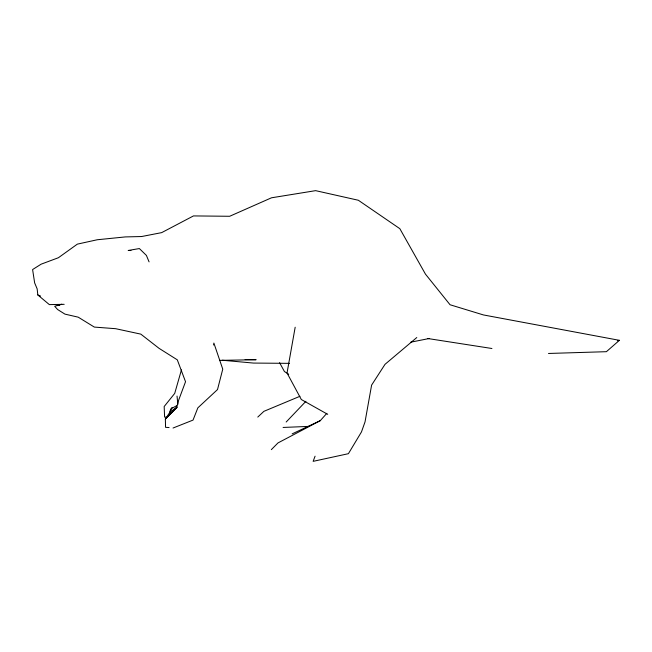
<?xml version="1.0" encoding="UTF-8"?>
<svg xmlns="http://www.w3.org/2000/svg" width="652" height="652" viewBox="0 0 652 652"><rect width="100%" height="100%" fill="white"/><g stroke="black" fill="none" stroke-linecap="round" stroke-linejoin="round"><path stroke-width="0.98" d="M213.53 345.006L213.872 343.066L222.756 369.146L217.515 389.554L197.849 407.85L193.033 420.092L173.033 428.03M295.177 327.231L287.035 373.001L301.322 399.521L327.712 414.338M181.443 369.871L174.72 393.4L164.174 406.522L164.597 417.06L167.148 417.264M169.854 411.722L170.783 408.918L176.692 405.699M315.079 456.196L313.139 461.347L348.412 453.686L361.477 431.917L365.038 421.868L371.607 385.112L385.014 364.329L416.783 337.54M169.463 413.718L172.014 407.41M271.33 449.644L277.988 442.928L320.279 420.662L326.799 413.352M286.171 422.023L305.927 401.29M177.1 407.288L165.363 419.016L165.551 427.313L169.072 427.557M257.784 417.076L263.897 411.339L299.936 396.294M64.181 304.321L49.348 304.614L37.824 294.957L37.148 288.86L34.646 282.895L32.6 269.553L41.133 264.174L58.411 257.727L77.352 244.133L97.262 239.757L125.298 236.92L141.639 236.529L161.68 232.625L193.481 215.918L229.667 216.277L271.509 197.792L315.617 190.653L358.347 200.254L399.831 228.673L425.454 274.117L450.051 304.753L483.474 314.949L619.4 340.328L606.393 351.689L548.479 353.465M176.904 407.076L169.805 412.341L165.363 419.016L176.684 407.451L178.721 399.986L185.535 381.722L177.303 359.839L159.047 348.331L140.808 334.126L115.64 328.69L94.336 327.084L78.224 317.174L64.931 314.117L57.612 309.513L54.703 306.293L60.261 304.533M292.161 433.873L320.279 420.662M60.114 304.655L57.254 305.617L61.744 304.207M410.695 342.186L429.44 338.469M617.452 340.752L619.4 340.328M283.082 427.451L309.496 426.367M219.846 360.36L256.114 359.717L245.119 359.578M289.504 363.351L253.506 363.074L222.242 360.238M130.97 250.531L128.175 250.474L139.373 248.559L146.407 255.421L149.072 261.876M427.435 338.469L491.934 348.502M37.824 294.957L40.546 296.049M288.697 374.232L284.435 371.542L279.578 362.675M177.841 404.403L177.034 396.057"/></g></svg>
